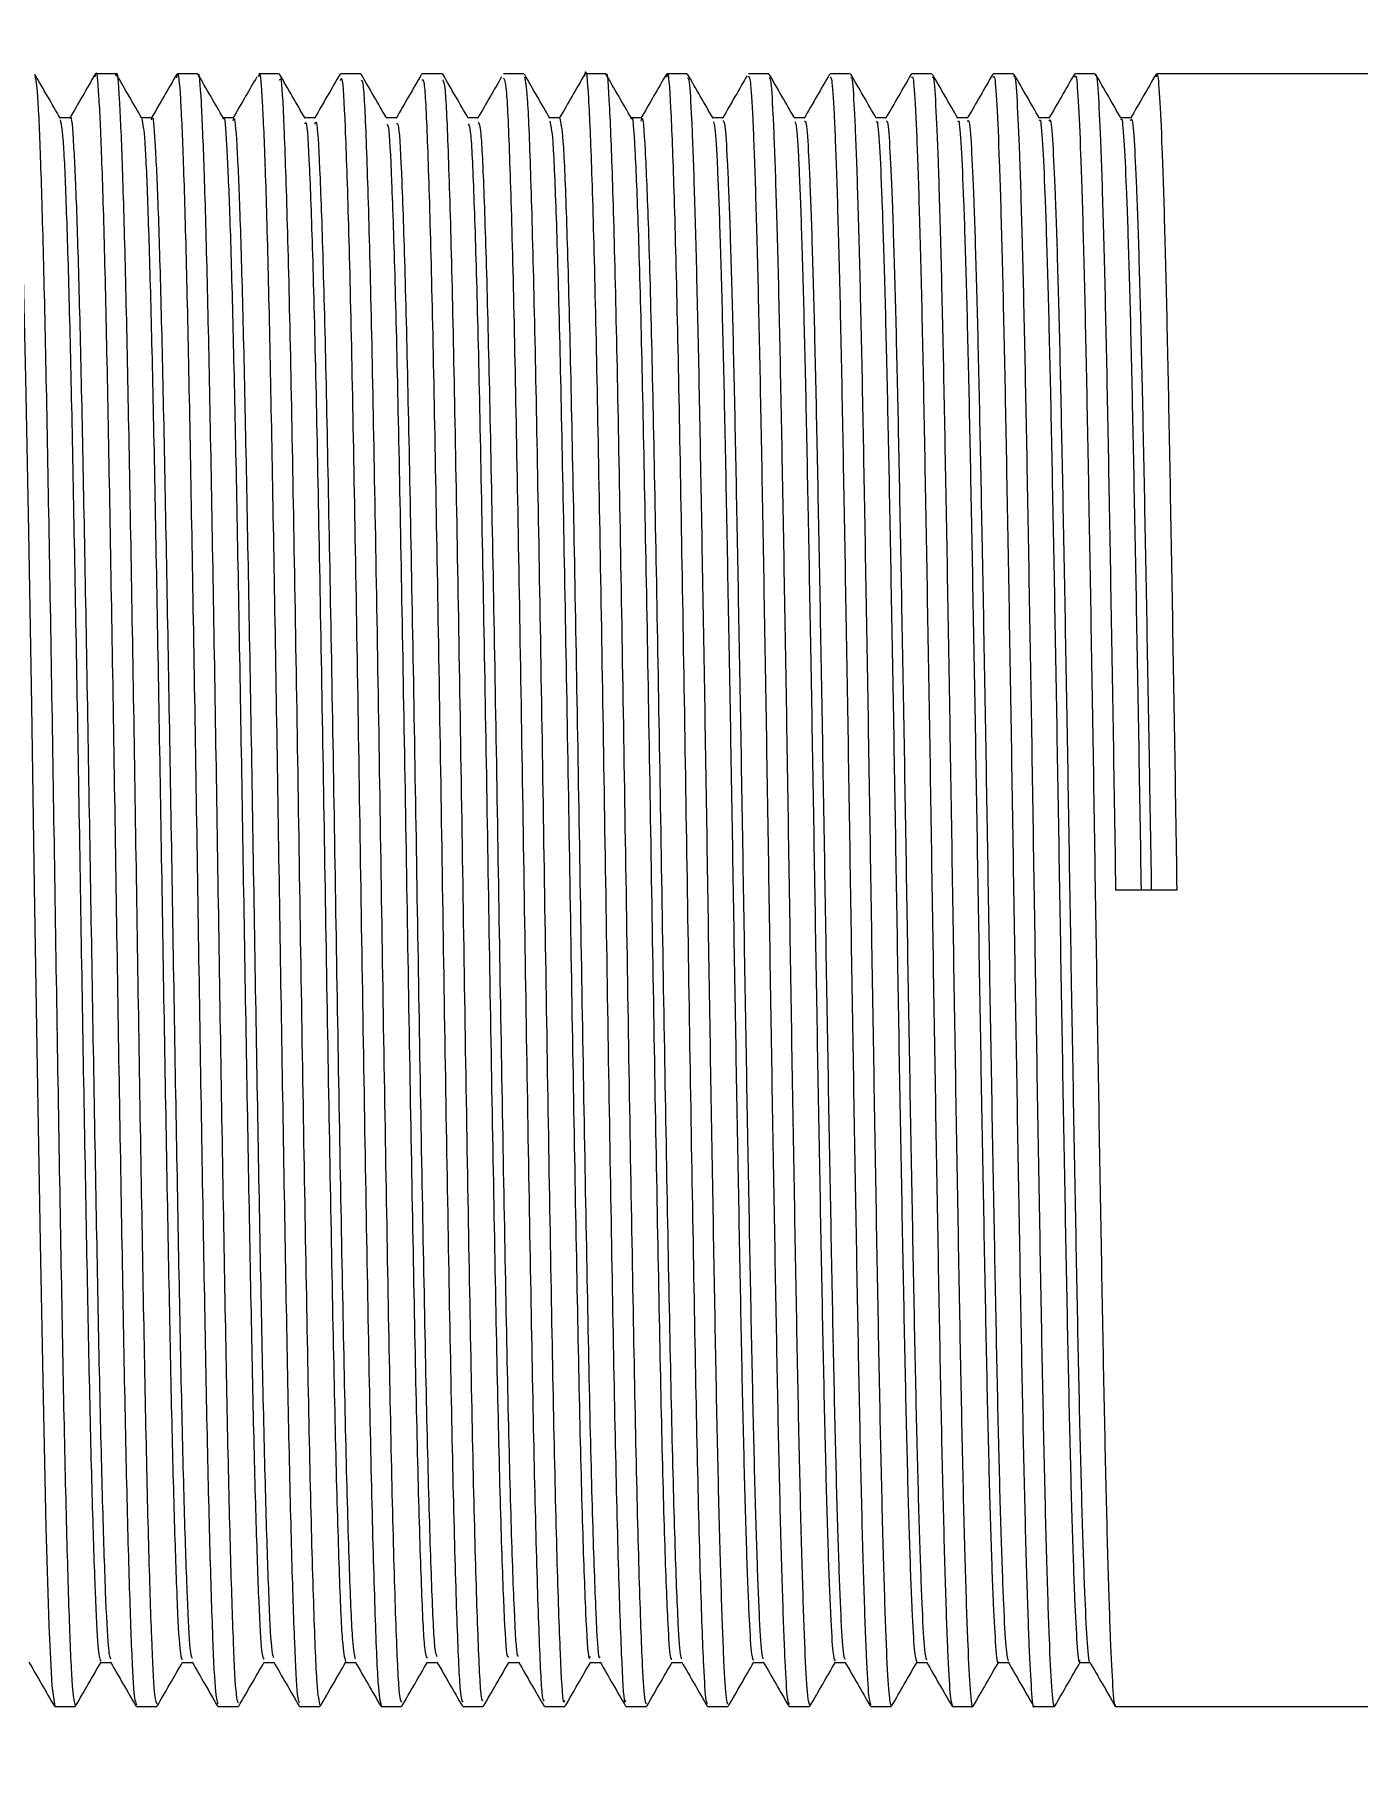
# Model space of a CAD drawing. Header units: millimetres. Extents: x 863 to 4626, y 388 to 3036.
# Drawn here: x 1108.53 to 1140.33, y 2238.78 to 2280.29 of the extents above; entities that cross this region are included whole.
import ezdxf

# ---------------------------------------------------------------- set-up
doc = ezdxf.new("R2010")
doc.units = ezdxf.units.MM
doc.linetypes.add('SLD-Solid', pattern=[0])
doc.styles.add('GENISO', font='geniso.shx', dxfattribs={"oblique": 15})
doc.dimstyles.new('Scale', dxfattribs={"dimscale": 20, "dimtxt": 2.5, "dimasz": 2.5, "dimexe": 1, "dimexo": 1, "dimgap": 0.8, "dimtad": 1, "dimdec": 0, "dimzin": 0, "dimtxsty": 'GENISO', "dimcen": 2.5, "dimclrd": 1, "dimclre": 1, "dimclrt": 7, "dimadec": 0, "dimazin": 0, "dimtfac": 1, "dimtdec": 0, "dimtmove": 0, "dimatfit": 3, "dimfxl": 1, "dimtzin": 0, "dimlwd": -1, "dimlwe": -1, "dimarcsym": 0})

# ---------------------------------------------------------------- blocks, each defined once
blk = doc.blocks.new('*D8')
at = {"color": 1, "transparency": 16777216}
for p, q in [((1080.579, 2299.348), (1080.579, 2488.006)), ((4326.514, 2299.348), (4326.514, 2488.006)), ((4276.514, 2468.006), (1130.579, 2468.006))]:
    blk.add_line(p, q, dxfattribs=at)
for points in [[(1130.579, 2476.339), (1130.579, 2459.673), (1080.579, 2468.006)], [(4276.514, 2476.339), (4276.514, 2459.673), (4326.514, 2468.006)]]:
    blk.add_solid(points, dxfattribs=at)
at = {"layer": 'Defpoints', "color": 0, "transparency": 16777216}
for p in [(1080.579, 2468.006), (1080.579, 2279.348), (4326.514, 2279.348)]:
    blk.add_point(p, dxfattribs=at)
at = {"color": 7, "transparency": 16777216, "insert": (2703.546, 2509.011), "char_height": 50, "attachment_point": 5, "style": 'GENISO'}
blk.add_mtext('3246', dxfattribs=at)
blk = doc.blocks.new('*D10')
at = {"color": 1, "transparency": 16777216}
for p, q in [((1080.579, 2220.122), (1080.579, 2081.738)), ((1156.608, 2209.928), (1156.608, 2081.738)), ((1030.579, 2101.738), (980.579, 2101.738)), ((1156.608, 2101.738), (1080.579, 2101.738)), ((1206.608, 2101.738), (1256.608, 2101.738))]:
    blk.add_line(p, q, dxfattribs=at)
for points in [[(1030.579, 2110.071), (1030.579, 2093.404), (1080.579, 2101.738)], [(1206.608, 2110.071), (1206.608, 2093.404), (1156.608, 2101.738)]]:
    blk.add_solid(points, dxfattribs=at)
at = {"layer": 'Defpoints', "color": 0, "transparency": 16777216}
for p in [(1080.579, 2240.122), (1156.608, 2229.928), (1080.579, 2101.738)]:
    blk.add_point(p, dxfattribs=at)
at = {"color": 7, "transparency": 16777216, "insert": (1118.593, 2142.738), "char_height": 50, "attachment_point": 5, "style": 'GENISO'}
blk.add_mtext('76', dxfattribs=at)

msp = doc.modelspace()

# ---------------------------------------------------------------- linework, layer by layer
at = {"color": 3, "linetype": 'SLD-Solid', "lineweight": 0}
for p, q in [((1110.488, 2279.348), (1109.998, 2279.348)), ((1112.45, 2279.348), (1111.959, 2279.348)), ((1114.411, 2279.348), (1113.921, 2279.348)), ((1116.372, 2279.348), (1115.882, 2279.348)), ((1118.333, 2279.348), (1117.843, 2279.348)), ((1120.295, 2279.348), (1119.804, 2279.348)), ((1122.256, 2279.348), (1121.766, 2279.348)), ((1124.217, 2279.348), (1123.727, 2279.348)), ((1126.179, 2279.348), (1125.688, 2279.348)), ((1128.14, 2279.348), (1127.65, 2279.348)), ((1130.101, 2279.348), (1129.611, 2279.348)), ((1132.063, 2279.348), (1131.572, 2279.348)), ((1134.024, 2279.348), (1133.534, 2279.348)), ((4297.095, 2279.348), (1135.495, 2279.348)), ((1109.385, 2278.286), (1109.145, 2278.286)), ((1111.346, 2278.286), (1111.106, 2278.286)), ((1113.308, 2278.286), (1113.067, 2278.286)), ((1115.269, 2278.286), (1115.029, 2278.286)), ((1117.23, 2278.286), (1116.99, 2278.286)), ((1119.192, 2278.286), (1118.951, 2278.286)), ((1121.153, 2278.286), (1120.912, 2278.286)), ((1123.114, 2278.286), (1122.874, 2278.286)), ((1125.075, 2278.286), (1124.835, 2278.286)), ((1127.037, 2278.286), (1126.796, 2278.286)), ((1128.998, 2278.286), (1128.758, 2278.286)), ((1130.959, 2278.286), (1130.719, 2278.286)), ((1132.921, 2278.286), (1132.68, 2278.286)), ((1134.882, 2278.286), (1134.641, 2278.286)), ((1135.985, 2259.735), (1134.514, 2259.735)), ((1110.121, 2241.184), (1110.361, 2241.184)), ((1112.082, 2241.184), (1112.322, 2241.184)), ((1114.043, 2241.184), (1114.284, 2241.184)), ((1116.004, 2241.184), (1116.245, 2241.184)), ((1117.966, 2241.184), (1118.206, 2241.184)), ((1119.927, 2241.184), (1120.168, 2241.184)), ((1121.888, 2241.184), (1122.129, 2241.184)), ((1123.85, 2241.184), (1124.09, 2241.184)), ((1125.811, 2241.184), (1126.051, 2241.184)), ((1127.772, 2241.184), (1128.013, 2241.184)), ((1129.734, 2241.184), (1129.974, 2241.184)), ((1131.695, 2241.184), (1131.935, 2241.184)), ((1133.656, 2241.184), (1133.897, 2241.184)), ((1109.017, 2240.122), (1109.508, 2240.122)), ((1110.979, 2240.122), (1111.469, 2240.122)), ((1112.94, 2240.122), (1113.43, 2240.122)), ((1114.901, 2240.122), (1115.392, 2240.122)), ((1116.863, 2240.122), (1117.353, 2240.122)), ((1118.824, 2240.122), (1119.314, 2240.122)), ((1120.785, 2240.122), (1121.275, 2240.122)), ((1122.746, 2240.122), (1123.237, 2240.122)), ((1124.708, 2240.122), (1125.198, 2240.122)), ((1126.669, 2240.122), (1127.159, 2240.122)), ((1128.63, 2240.122), (1129.121, 2240.122)), ((1130.592, 2240.122), (1131.082, 2240.122)), ((1132.553, 2240.122), (1133.043, 2240.122)), ((1134.514, 2240.122), (4296.114, 2240.122))]:
    msp.add_line(p, q, dxfattribs=at)
at = {"color": 3, "linetype": 'SLD-Solid', "lineweight": 0, "flags": 128}
msp.add_lwpolyline([(1108.028, 2279.3), (1108.034, 2279.347), (1108.105, 2278.885), (1108.174, 2277.473), (1108.245, 2275.143), (1108.316, 2272.043), (1108.384, 2268.354), (1108.456, 2264.176), (1108.526, 2259.814), (1108.595, 2255.451), (1108.667, 2251.261), (1108.736, 2247.551), (1108.806, 2244.427), (1108.878, 2242.066), (1108.946, 2240.62), (1109.017, 2240.122), (1109.017, 2240.122)], dxfattribs=at)
at = {"color": 3, "linetype": 'SLD-Solid', "lineweight": 0}
for points, knots in [([(1109.989, 2279.272), (1109.993, 2279.3), (1110.021, 2279.504), (1110.072, 2278.921), (1110.14, 2277.489), (1110.212, 2275.072), (1110.282, 2271.904), (1110.351, 2268.116), (1110.423, 2263.912), (1110.492, 2259.492), (1110.562, 2255.085), (1110.634, 2250.916), (1110.702, 2247.189), (1110.773, 2244.088), (1110.845, 2241.801), (1110.911, 2240.368), (1110.957, 2240.225), (1110.979, 2240.156)], [0, 0, 0, 0, 0.011571, 0.082792, 0.153179, 0.224601, 0.295583, 0.366133, 0.437613, 0.508287, 0.579129, 0.650589, 0.721036, 0.792153, 0.863513, 0.933871, 1, 1, 1, 1]), ([(1110.488, 2279.299), (1110.491, 2279.315), (1110.517, 2279.475), (1110.567, 2278.838), (1110.635, 2277.345), (1110.707, 2274.866), (1110.777, 2271.647), (1110.846, 2267.822), (1110.919, 2263.596), (1110.987, 2259.169), (1111.057, 2254.772), (1111.129, 2250.627), (1111.197, 2246.94), (1111.268, 2243.891), (1111.34, 2241.67), (1111.404, 2240.328), (1111.449, 2240.23), (1111.469, 2240.184)], [0, 0, 0, 0, 0.007853, 0.079644, 0.150711, 0.22281, 0.294332, 0.365612, 0.437741, 0.50896, 0.58055, 0.652631, 0.723669, 0.79551, 0.867464, 0.93846, 1, 1, 1, 1]), ([(1111.95, 2279.25), (1111.956, 2279.287), (1111.985, 2279.482), (1112.038, 2278.85), (1112.106, 2277.341), (1112.178, 2274.867), (1112.248, 2271.647), (1112.317, 2267.822), (1112.39, 2263.596), (1112.458, 2259.169), (1112.528, 2254.772), (1112.6, 2250.627), (1112.668, 2246.94), (1112.739, 2243.891), (1112.811, 2241.67), (1112.875, 2240.328), (1112.92, 2240.23), (1112.94, 2240.184)], [0, 0, 0, 0, 0.016786, 0.08793, 0.158357, 0.229807, 0.300685, 0.371323, 0.442803, 0.513381, 0.584327, 0.655759, 0.726157, 0.797351, 0.868657, 0.939014, 1, 1, 1, 1]), ([(1112.459, 2279.313), (1112.46, 2279.319), (1112.485, 2279.44), (1112.533, 2278.749), (1112.602, 2277.196), (1112.674, 2274.655), (1112.743, 2271.388), (1112.813, 2267.526), (1112.885, 2263.278), (1112.953, 2258.846), (1113.024, 2254.459), (1113.096, 2250.341), (1113.164, 2246.695), (1113.235, 2243.698), (1113.306, 2241.544), (1113.369, 2240.288), (1113.412, 2240.232), (1113.43, 2240.208)], [0, 0, 0, 0, 0.004187, 0.07654, 0.148308, 0.221078, 0.293133, 0.365165, 0.437938, 0.50972, 0.582054, 0.65475, 0.726399, 0.798959, 0.871499, 0.943156, 1, 1, 1, 1]), ([(1113.921, 2279.273), (1113.925, 2279.297), (1113.953, 2279.449), (1114.004, 2278.762), (1114.073, 2277.193), (1114.145, 2274.656), (1114.214, 2271.387), (1114.284, 2267.526), (1114.356, 2263.278), (1114.424, 2258.846), (1114.495, 2254.459), (1114.567, 2250.341), (1114.634, 2246.695), (1114.706, 2243.698), (1114.777, 2241.544), (1114.84, 2240.288), (1114.883, 2240.232), (1114.901, 2240.208)], [0, 0, 0, 0, 0.013098, 0.084803, 0.155929, 0.228048, 0.299458, 0.370846, 0.442967, 0.514107, 0.585794, 0.65784, 0.728847, 0.800758, 0.872649, 0.943664, 1, 1, 1, 1]), ([(1121.757, 2279.29), (1121.759, 2279.31), (1121.788, 2279.566), (1121.844, 2278.874), (1121.92, 2277.151), (1122.002, 2274.194), (1122.079, 2270.341), (1122.159, 2265.809), (1122.239, 2260.89), (1122.316, 2255.893), (1122.397, 2251.153), (1122.474, 2246.952), (1122.554, 2243.55), (1122.634, 2241.254), (1122.696, 2240.124), (1122.735, 2240.242), (1122.746, 2240.278)], [0, 0, 0, 0, 0.00701, 0.087115, 0.166439, 0.246836, 0.326172, 0.40626, 0.486321, 0.565679, 0.646075, 0.72538, 0.805511, 0.885524, 0.96492, 1, 1, 1, 1]), ([(1122.265, 2279.315), (1122.266, 2279.321), (1122.294, 2279.481), (1122.348, 2278.631), (1122.425, 2276.714), (1122.507, 2273.575), (1122.583, 2269.585), (1122.664, 2264.965), (1122.742, 2260.008), (1122.82, 2255.032), (1122.902, 2250.366), (1122.978, 2246.288), (1123.059, 2243.063), (1123.131, 2241.115), (1123.189, 2240.204), (1123.223, 2240.201), (1123.237, 2240.2)], [0, 0, 0, 0, 0.0033613, 0.0846525, 0.1656249, 0.2474339, 0.3280915, 0.409809, 0.4910392, 0.5720694, 0.6538611, 0.7345114, 0.8162562, 0.8974222, 0.9581468, 1, 1, 1, 1]), ([(1123.727, 2279.266), (1123.731, 2279.292), (1123.762, 2279.489), (1123.819, 2278.647), (1123.896, 2276.709), (1123.978, 2273.576), (1124.054, 2269.584), (1124.135, 2264.965), (1124.213, 2260.008), (1124.291, 2255.032), (1124.373, 2250.366), (1124.449, 2246.288), (1124.53, 2243.063), (1124.602, 2241.115), (1124.66, 2240.204), (1124.694, 2240.201), (1124.708, 2240.2)], [0, 0, 0, 0, 0.012266, 0.092831, 0.17308, 0.254158, 0.334095, 0.415082, 0.495587, 0.575893, 0.656954, 0.736884, 0.817898, 0.898339, 0.958521, 1, 1, 1, 1]), ([(1109.149, 2278.278), (1109.047, 2278.455), (1108.843, 2278.809), (1108.638, 2279.163), (1108.536, 2279.34)], [0, 0, 0, 0, 0.499996, 1, 1, 1, 1]), ([(1108.536, 2279.3), (1108.558, 2279.198), (1108.603, 2278.986), (1108.669, 2277.458), (1108.741, 2275.081), (1108.811, 2271.902), (1108.88, 2268.117), (1108.952, 2263.912), (1109.021, 2259.492), (1109.091, 2255.085), (1109.163, 2250.916), (1109.231, 2247.189), (1109.302, 2244.088), (1109.374, 2241.801), (1109.44, 2240.368), (1109.486, 2240.225), (1109.508, 2240.156)], [0, 0, 0, 0, 0.0660602, 0.1377315, 0.2104566, 0.2827331, 0.3545698, 0.4273536, 0.4993175, 0.5714518, 0.6442146, 0.7159468, 0.7883611, 0.8610235, 0.9326642, 1, 1, 1, 1]), ([(1109.989, 2279.34), (1109.887, 2279.163), (1109.682, 2278.809), (1109.478, 2278.455), (1109.376, 2278.278)], [0, 0, 0, 0, 0.500004, 1, 1, 1, 1]), ([(1111.111, 2278.278), (1111.009, 2278.455), (1110.804, 2278.809), (1110.6, 2279.163), (1110.497, 2279.34)], [0, 0, 0, 0, 0.499996, 1, 1, 1, 1]), ([(1111.95, 2279.34), (1111.848, 2279.163), (1111.644, 2278.809), (1111.439, 2278.455), (1111.337, 2278.278)], [0, 0, 0, 0, 0.500004, 1, 1, 1, 1]), ([(1113.072, 2278.278), (1112.97, 2278.455), (1112.765, 2278.809), (1112.561, 2279.163), (1112.459, 2279.34)], [0, 0, 0, 0, 0.499995, 1, 1, 1, 1]), ([(1113.872, 2279.271), (1113.783, 2279.117), (1113.592, 2278.786), (1113.4, 2278.455), (1113.298, 2278.278)], [0, 0, 0, 0, 0.465048, 1, 1, 1, 1]), ([(1115.033, 2278.278), (1114.931, 2278.455), (1114.727, 2278.809), (1114.522, 2279.163), (1114.42, 2279.34)], [0, 0, 0, 0, 0.499996, 1, 1, 1, 1]), ([(1114.42, 2279.198), (1114.429, 2279.221), (1114.465, 2279.312), (1114.524, 2278.186), (1114.604, 2275.887), (1114.685, 2272.471), (1114.761, 2268.262), (1114.843, 2263.517), (1114.919, 2258.519), (1114.999, 2253.603), (1115.079, 2249.08), (1115.156, 2245.224), (1115.238, 2242.329), (1115.313, 2240.46), (1115.366, 2240.248), (1115.392, 2240.144)], [0, 0, 0, 0, 0.027631, 0.108457, 0.189942, 0.271516, 0.352274, 0.434133, 0.514921, 0.596454, 0.677984, 0.758775, 0.840634, 0.921389, 1, 1, 1, 1]), ([(1115.873, 2279.34), (1115.771, 2279.163), (1115.566, 2278.809), (1115.362, 2278.455), (1115.26, 2278.278)], [0, 0, 0, 0, 0.500004, 1, 1, 1, 1]), ([(1115.882, 2279.19), (1115.894, 2279.226), (1115.933, 2279.339), (1115.995, 2278.195), (1116.075, 2275.885), (1116.156, 2272.471), (1116.232, 2268.262), (1116.314, 2263.517), (1116.39, 2258.519), (1116.47, 2253.603), (1116.55, 2249.08), (1116.627, 2245.224), (1116.709, 2242.329), (1116.784, 2240.46), (1116.837, 2240.248), (1116.863, 2240.144)], [0, 0, 0, 0, 0.036381, 0.116479, 0.197231, 0.278071, 0.358103, 0.439225, 0.519286, 0.600086, 0.680882, 0.760945, 0.842068, 0.922097, 1, 1, 1, 1]), ([(1116.995, 2278.278), (1116.892, 2278.455), (1116.688, 2278.809), (1116.483, 2279.163), (1116.381, 2279.34)], [0, 0, 0, 0, 0.499996, 1, 1, 1, 1]), ([(1116.381, 2279.181), (1116.395, 2279.186), (1116.436, 2279.2), (1116.499, 2277.865), (1116.58, 2275.357), (1116.659, 2271.783), (1116.737, 2267.458), (1116.818, 2262.647), (1116.894, 2257.639), (1116.975, 2252.772), (1117.054, 2248.347), (1117.132, 2244.636), (1117.213, 2241.933), (1117.284, 2240.337), (1117.332, 2240.261), (1117.353, 2240.228)], [0, 0, 0, 0, 0.041919, 0.122608, 0.204301, 0.285623, 0.366594, 0.448422, 0.529097, 0.610821, 0.692083, 0.773111, 0.854923, 0.935589, 1, 1, 1, 1]), ([(1117.834, 2279.34), (1117.732, 2279.163), (1117.528, 2278.809), (1117.323, 2278.455), (1117.221, 2278.278)], [0, 0, 0, 0, 0.500004, 1, 1, 1, 1]), ([(1117.843, 2279.199), (1117.86, 2279.21), (1117.904, 2279.238), (1117.97, 2277.872), (1118.051, 2275.355), (1118.13, 2271.784), (1118.207, 2267.458), (1118.289, 2262.647), (1118.365, 2257.639), (1118.446, 2252.772), (1118.525, 2248.347), (1118.603, 2244.636), (1118.684, 2241.933), (1118.755, 2240.337), (1118.803, 2240.261), (1118.824, 2240.228)], [0, 0, 0, 0, 0.050624, 0.13058, 0.21153, 0.292113, 0.372349, 0.453434, 0.533376, 0.614357, 0.694881, 0.775173, 0.856241, 0.936174, 1, 1, 1, 1]), ([(1118.956, 2278.278), (1118.854, 2278.455), (1118.649, 2278.809), (1118.445, 2279.163), (1118.342, 2279.34)], [0, 0, 0, 0, 0.499996, 1, 1, 1, 1]), ([(1118.342, 2279.204), (1118.361, 2279.167), (1118.406, 2279.078), (1118.474, 2277.505), (1118.556, 2274.796), (1118.633, 2271.072), (1118.712, 2266.641), (1118.793, 2261.77), (1118.869, 2256.763), (1118.951, 2251.956), (1119.028, 2247.638), (1119.107, 2244.078), (1119.188, 2241.574), (1119.254, 2240.225), (1119.298, 2240.26), (1119.314, 2240.273)], [0, 0, 0, 0, 0.056181, 0.136854, 0.218675, 0.299687, 0.380974, 0.462692, 0.543375, 0.625212, 0.706169, 0.787515, 0.8692, 0.949899, 1, 1, 1, 1]), ([(1119.757, 2279.274), (1119.668, 2279.119), (1119.476, 2278.787), (1119.284, 2278.455), (1119.182, 2278.278)], [0, 0, 0, 0, 0.466929, 1, 1, 1, 1]), ([(1119.804, 2279.246), (1119.826, 2279.209), (1119.874, 2279.125), (1119.945, 2277.511), (1120.027, 2274.794), (1120.104, 2271.073), (1120.183, 2266.641), (1120.264, 2261.77), (1120.34, 2256.763), (1120.422, 2251.956), (1120.499, 2247.638), (1120.578, 2244.078), (1120.659, 2241.574), (1120.725, 2240.225), (1120.769, 2240.26), (1120.785, 2240.273)], [0, 0, 0, 0, 0.0648, 0.144736, 0.225811, 0.306083, 0.386628, 0.467599, 0.547545, 0.628635, 0.708853, 0.789456, 0.870395, 0.950356, 1, 1, 1, 1]), ([(1120.917, 2278.278), (1120.815, 2278.455), (1120.61, 2278.809), (1120.406, 2279.163), (1120.304, 2279.34)], [0, 0, 0, 0, 0.499996, 1, 1, 1, 1]), ([(1120.304, 2279.266), (1120.327, 2279.164), (1120.377, 2278.945), (1120.45, 2277.108), (1120.531, 2274.205), (1120.608, 2270.338), (1120.688, 2265.809), (1120.768, 2260.89), (1120.845, 2255.893), (1120.926, 2251.153), (1121.003, 2246.952), (1121.083, 2243.55), (1121.163, 2241.254), (1121.225, 2240.124), (1121.264, 2240.242), (1121.275, 2240.278)], [0, 0, 0, 0, 0.070434, 0.151208, 0.233074, 0.313859, 0.395411, 0.476935, 0.557742, 0.639608, 0.720362, 0.801957, 0.883433, 0.964279, 1, 1, 1, 1]), ([(1121.757, 2279.34), (1121.655, 2279.163), (1121.45, 2278.809), (1121.246, 2278.455), (1121.143, 2278.278)], [0, 0, 0, 0, 0.500004, 1, 1, 1, 1]), ([(1122.878, 2278.278), (1122.776, 2278.455), (1122.572, 2278.809), (1122.367, 2279.163), (1122.265, 2279.34)], [0, 0, 0, 0, 0.499996, 1, 1, 1, 1]), ([(1123.718, 2279.34), (1123.616, 2279.163), (1123.411, 2278.809), (1123.207, 2278.455), (1123.105, 2278.278)], [0, 0, 0, 0, 0.500004, 1, 1, 1, 1]), ([(1124.84, 2278.278), (1124.738, 2278.455), (1124.533, 2278.809), (1124.329, 2279.163), (1124.226, 2279.34)], [0, 0, 0, 0, 0.499996, 1, 1, 1, 1]), ([(1124.226, 2279.256), (1124.239, 2279.24), (1124.272, 2279.2), (1124.322, 2278.344), (1124.381, 2276.808), (1124.441, 2274.623), (1124.501, 2271.914), (1124.558, 2268.769), (1124.619, 2265.295), (1124.679, 2261.622), (1124.736, 2257.886), (1124.796, 2254.211), (1124.857, 2250.734), (1124.914, 2247.585), (1124.973, 2244.871), (1125.034, 2242.682), (1125.093, 2241.134), (1125.146, 2240.24), (1125.182, 2240.201), (1125.198, 2240.183)], [0, 0, 0, 0, 0.038118, 0.098686, 0.15952, 0.220952, 0.281875, 0.342372, 0.403737, 0.464935, 0.525315, 0.586506, 0.647875, 0.70838, 0.769292, 0.830725, 0.89157, 0.952129, 1, 1, 1, 1]), ([(1125.657, 2279.301), (1125.562, 2279.137), (1125.365, 2278.796), (1125.168, 2278.455), (1125.066, 2278.278)], [0, 0, 0, 0, 0.48121, 1, 1, 1, 1]), ([(1125.688, 2279.284), (1125.704, 2279.269), (1125.74, 2279.234), (1125.793, 2278.348), (1125.852, 2276.807), (1125.912, 2274.624), (1125.972, 2271.914), (1126.029, 2268.769), (1126.09, 2265.295), (1126.15, 2261.622), (1126.207, 2257.886), (1126.267, 2254.211), (1126.328, 2250.734), (1126.385, 2247.585), (1126.444, 2244.871), (1126.505, 2242.682), (1126.564, 2241.134), (1126.617, 2240.24), (1126.653, 2240.201), (1126.669, 2240.183)], [0, 0, 0, 0, 0.046826, 0.106846, 0.167129, 0.228005, 0.288376, 0.348326, 0.409135, 0.469779, 0.529613, 0.590249, 0.651062, 0.711021, 0.771381, 0.832257, 0.892552, 0.952562, 1, 1, 1, 1]), ([(1126.801, 2278.278), (1126.699, 2278.455), (1126.494, 2278.809), (1126.29, 2279.163), (1126.188, 2279.34)], [0, 0, 0, 0, 0.499996, 1, 1, 1, 1]), ([(1126.188, 2279.251), (1126.198, 2279.248), (1126.229, 2279.24), (1126.278, 2278.459), (1126.336, 2276.992), (1126.397, 2274.864), (1126.456, 2272.204), (1126.514, 2269.097), (1126.574, 2265.65), (1126.634, 2261.991), (1126.691, 2258.255), (1126.751, 2254.569), (1126.812, 2251.065), (1126.87, 2247.879), (1126.929, 2245.117), (1126.989, 2242.872), (1127.049, 2241.257), (1127.104, 2240.278), (1127.142, 2240.198), (1127.159, 2240.16)], [0, 0, 0, 0, 0.0320688, 0.0927451, 0.1534608, 0.2148828, 0.2759041, 0.3363378, 0.397658, 0.4589216, 0.5193154, 0.5804278, 0.6418281, 0.7024248, 0.7632254, 0.8246556, 0.8856074, 0.946084, 1, 1, 1, 1]), ([(1127.641, 2279.34), (1127.538, 2279.163), (1127.334, 2278.809), (1127.13, 2278.455), (1127.027, 2278.278)], [0, 0, 0, 0, 0.500004, 1, 1, 1, 1]), ([(1127.65, 2279.269), (1127.663, 2279.269), (1127.697, 2279.27), (1127.749, 2278.464), (1127.807, 2276.99), (1127.868, 2274.864), (1127.927, 2272.204), (1127.984, 2269.097), (1128.045, 2265.65), (1128.105, 2261.991), (1128.162, 2258.255), (1128.222, 2254.569), (1128.283, 2251.065), (1128.341, 2247.879), (1128.4, 2245.117), (1128.46, 2242.872), (1128.52, 2241.257), (1128.575, 2240.278), (1128.613, 2240.198), (1128.63, 2240.16)], [0, 0, 0, 0, 0.04082, 0.100948, 0.161115, 0.221981, 0.282451, 0.342338, 0.403104, 0.463814, 0.523661, 0.584221, 0.645066, 0.705115, 0.765366, 0.826241, 0.886642, 0.946571, 1, 1, 1, 1]), ([(1128.762, 2278.278), (1128.66, 2278.455), (1128.456, 2278.809), (1128.251, 2279.163), (1128.149, 2279.34)], [0, 0, 0, 0, 0.499996, 1, 1, 1, 1]), ([(1128.149, 2279.252), (1128.158, 2279.258), (1128.186, 2279.278), (1128.233, 2278.567), (1128.291, 2277.169), (1128.352, 2275.099), (1128.412, 2272.489), (1128.469, 2269.422), (1128.529, 2266.004), (1128.59, 2262.359), (1128.647, 2258.625), (1128.707, 2254.928), (1128.767, 2251.399), (1128.826, 2248.177), (1128.884, 2245.369), (1128.945, 2243.069), (1129.004, 2241.387), (1129.061, 2240.318), (1129.101, 2240.192), (1129.121, 2240.13)], [0, 0, 0, 0, 0.0260166, 0.0868137, 0.1474133, 0.2088144, 0.2699244, 0.3303188, 0.391584, 0.4529028, 0.513335, 0.5743589, 0.6357804, 0.6964924, 0.7571722, 0.8185892, 0.8796372, 0.9400569, 1, 1, 1, 1]), ([(1129.602, 2279.34), (1129.5, 2279.163), (1129.295, 2278.809), (1129.091, 2278.455), (1128.989, 2278.278)], [0, 0, 0, 0, 0.500004, 1, 1, 1, 1]), ([(1129.611, 2279.26), (1129.623, 2279.272), (1129.654, 2279.304), (1129.704, 2278.573), (1129.762, 2277.168), (1129.823, 2275.1), (1129.883, 2272.489), (1129.94, 2269.422), (1130, 2266.004), (1130.061, 2262.359), (1130.118, 2258.625), (1130.178, 2254.928), (1130.238, 2251.399), (1130.297, 2248.177), (1130.355, 2245.369), (1130.416, 2243.069), (1130.475, 2241.387), (1130.532, 2240.318), (1130.572, 2240.192), (1130.592, 2240.13)], [0, 0, 0, 0, 0.034804, 0.095052, 0.155105, 0.215952, 0.276511, 0.336361, 0.397073, 0.457839, 0.517726, 0.578199, 0.639066, 0.699231, 0.759363, 0.820226, 0.880723, 0.940598, 1, 1, 1, 1]), ([(1130.724, 2278.278), (1130.621, 2278.455), (1130.417, 2278.809), (1130.212, 2279.163), (1130.11, 2279.34)], [0, 0, 0, 0, 0.499996, 1, 1, 1, 1]), ([(1130.11, 2279.261), (1130.117, 2279.272), (1130.143, 2279.314), (1130.189, 2278.668), (1130.247, 2277.341), (1130.307, 2275.329), (1130.367, 2272.77), (1130.424, 2269.743), (1130.485, 2266.355), (1130.545, 2262.725), (1130.603, 2258.995), (1130.662, 2255.289), (1130.723, 2251.736), (1130.781, 2248.479), (1130.839, 2245.624), (1130.9, 2243.276), (1130.96, 2241.505), (1131.017, 2240.463), (1131.059, 2240.023), (1131.08, 2240.139), (1131.082, 2240.147)], [0, 0, 0, 0, 0.019959, 0.080868, 0.141376, 0.202745, 0.263933, 0.324313, 0.385513, 0.446876, 0.507372, 0.568297, 0.629728, 0.690559, 0.75113, 0.812523, 0.873656, 0.934044, 0.995292, 1, 1, 1, 1]), ([(1131.563, 2279.34), (1131.461, 2279.163), (1131.257, 2278.809), (1131.052, 2278.455), (1130.95, 2278.278)], [0, 0, 0, 0, 0.500005, 1, 1, 1, 1]), ([(1131.572, 2279.258), (1131.582, 2279.277), (1131.611, 2279.336), (1131.66, 2278.674), (1131.718, 2277.339), (1131.778, 2275.33), (1131.838, 2272.77), (1131.895, 2269.743), (1131.956, 2266.355), (1132.016, 2262.725), (1132.074, 2258.995), (1132.133, 2255.289), (1132.194, 2251.736), (1132.252, 2248.479), (1132.31, 2245.624), (1132.371, 2243.276), (1132.431, 2241.505), (1132.488, 2240.463), (1132.53, 2240.023), (1132.551, 2240.139), (1132.553, 2240.147)], [0, 0, 0, 0, 0.028779, 0.08914, 0.149103, 0.20992, 0.270557, 0.330394, 0.391043, 0.451854, 0.511805, 0.572182, 0.633061, 0.693344, 0.753369, 0.81421, 0.874793, 0.934638, 0.995334, 1, 1, 1, 1]), ([(1132.685, 2278.278), (1132.583, 2278.455), (1132.378, 2278.809), (1132.174, 2279.163), (1132.072, 2279.34)], [0, 0, 0, 0, 0.499996, 1, 1, 1, 1]), ([(1132.072, 2279.277), (1132.076, 2279.288), (1132.101, 2279.349), (1132.145, 2278.761), (1132.202, 2277.507), (1132.263, 2275.554), (1132.323, 2273.046), (1132.38, 2270.061), (1132.44, 2266.704), (1132.501, 2263.091), (1132.558, 2259.365), (1132.617, 2255.651), (1132.678, 2252.076), (1132.737, 2248.785), (1132.795, 2245.886), (1132.855, 2243.483), (1132.915, 2241.652), (1132.972, 2240.534), (1133.016, 2240.048), (1133.04, 2240.157), (1133.043, 2240.174)], [0, 0, 0, 0, 0.013895, 0.074904, 0.135344, 0.196671, 0.257926, 0.318316, 0.379439, 0.440836, 0.501419, 0.562234, 0.623665, 0.684603, 0.745088, 0.806446, 0.867655, 0.928035, 0.989213, 1, 1, 1, 1]), ([(1133.525, 2279.34), (1133.422, 2279.163), (1133.218, 2278.809), (1133.013, 2278.455), (1132.911, 2278.278)], [0, 0, 0, 0, 0.500004, 1, 1, 1, 1]), ([(1133.534, 2279.264), (1133.541, 2279.286), (1133.569, 2279.366), (1133.616, 2278.769), (1133.673, 2277.505), (1133.734, 2275.555), (1133.794, 2273.046), (1133.851, 2270.061), (1133.911, 2266.704), (1133.972, 2263.091), (1134.029, 2259.365), (1134.088, 2255.651), (1134.149, 2252.076), (1134.208, 2248.785), (1134.266, 2245.886), (1134.326, 2243.483), (1134.386, 2241.652), (1134.443, 2240.534), (1134.487, 2240.048), (1134.511, 2240.157), (1134.514, 2240.174)], [0, 0, 0, 0, 0.02275, 0.083211, 0.143109, 0.203884, 0.264589, 0.324437, 0.385011, 0.445857, 0.505896, 0.566165, 0.627044, 0.687435, 0.747377, 0.808184, 0.868843, 0.928681, 0.98931, 1, 1, 1, 1]), ([(1134.033, 2279.3), (1134.035, 2279.309), (1134.058, 2279.382), (1134.1, 2278.846), (1134.157, 2277.667), (1134.218, 2275.773), (1134.278, 2273.318), (1134.336, 2270.375), (1134.395, 2267.05), (1134.456, 2263.456), (1134.495, 2260.97), (1134.514, 2259.735)], [0, 0, 0, 0, 0.0157892, 0.1391012, 0.2609988, 0.3846622, 0.5084046, 0.6303578, 0.7535429, 0.8775015, 1, 1, 1, 1]), ([(1134.646, 2278.278), (1134.544, 2278.455), (1134.34, 2278.809), (1134.135, 2279.163), (1134.033, 2279.34)], [0, 0, 0, 0, 0.499996, 1, 1, 1, 1]), ([(1135.486, 2279.34), (1135.384, 2279.163), (1135.179, 2278.809), (1134.975, 2278.455), (1134.872, 2278.278)], [0, 0, 0, 0, 0.500004, 1, 1, 1, 1]), ([(1135.495, 2279.276), (1135.5, 2279.297), (1135.526, 2279.394), (1135.571, 2278.856), (1135.628, 2277.664), (1135.689, 2275.773), (1135.749, 2273.317), (1135.807, 2270.375), (1135.866, 2267.05), (1135.927, 2263.456), (1135.966, 2260.97), (1135.985, 2259.735)], [0, 0, 0, 0, 0.033438, 0.154539, 0.274251, 0.395697, 0.51722, 0.636986, 0.757962, 0.879698, 1, 1, 1, 1]), ([(1109.149, 2278.238), (1109.171, 2278.142), (1109.216, 2277.942), (1109.282, 2276.499), (1109.354, 2274.25), (1109.424, 2271.243), (1109.492, 2267.663), (1109.565, 2263.686), (1109.634, 2259.506), (1109.704, 2255.337), (1109.776, 2251.393), (1109.844, 2247.868), (1109.915, 2244.934), (1109.987, 2242.772), (1110.053, 2241.417), (1110.098, 2241.281), (1110.121, 2241.215)], [0, 0, 0, 0, 0.065763, 0.137457, 0.210205, 0.282505, 0.354364, 0.427171, 0.499158, 0.571315, 0.644101, 0.715856, 0.788294, 0.860979, 0.932643, 1, 1, 1, 1]), ([(1109.385, 2278.27), (1109.386, 2278.275), (1109.411, 2278.431), (1109.459, 2277.869), (1109.527, 2276.531), (1109.599, 2274.241), (1109.669, 2271.245), (1109.738, 2267.662), (1109.81, 2263.686), (1109.879, 2259.506), (1109.949, 2255.337), (1110.021, 2251.393), (1110.089, 2247.868), (1110.16, 2244.933), (1110.232, 2242.776), (1110.295, 2241.463), (1110.337, 2241.328), (1110.357, 2241.268)], [0, 0, 0, 0, 0.002659, 0.075206, 0.146904, 0.219656, 0.291959, 0.363823, 0.436634, 0.508624, 0.580786, 0.653576, 0.725335, 0.797776, 0.870465, 0.942133, 1, 1, 1, 1]), ([(1111.111, 2278.269), (1111.134, 2278.145), (1111.181, 2277.897), (1111.248, 2276.363), (1111.32, 2274.054), (1111.39, 2271), (1111.459, 2267.385), (1111.531, 2263.387), (1111.6, 2259.2), (1111.67, 2255.04), (1111.742, 2251.12), (1111.81, 2247.633), (1111.881, 2244.748), (1111.953, 2242.648), (1112.017, 2241.378), (1112.061, 2241.285), (1112.082, 2241.242)], [0, 0, 0, 0, 0.071016, 0.142749, 0.215524, 0.287717, 0.359665, 0.43247, 0.504357, 0.576618, 0.649375, 0.721079, 0.793593, 0.866222, 0.937883, 1, 1, 1, 1]), ([(1111.346, 2278.24), (1111.349, 2278.255), (1111.375, 2278.407), (1111.425, 2277.804), (1111.493, 2276.391), (1111.566, 2274.047), (1111.635, 2271.002), (1111.704, 2267.384), (1111.777, 2263.387), (1111.845, 2259.2), (1111.915, 2255.04), (1111.987, 2251.12), (1112.055, 2247.633), (1112.126, 2244.747), (1112.198, 2242.653), (1112.259, 2241.421), (1112.3, 2241.326), (1112.318, 2241.286)], [0, 0, 0, 0, 0.007946, 0.08042, 0.152163, 0.224947, 0.29715, 0.369108, 0.441923, 0.513819, 0.58609, 0.658857, 0.730571, 0.803095, 0.875733, 0.947405, 1, 1, 1, 1]), ([(1113.072, 2278.256), (1113.073, 2278.261), (1113.098, 2278.373), (1113.146, 2277.719), (1113.215, 2276.251), (1113.287, 2273.847), (1113.356, 2270.757), (1113.426, 2267.105), (1113.498, 2263.086), (1113.566, 2258.894), (1113.637, 2254.745), (1113.709, 2250.849), (1113.776, 2247.401), (1113.848, 2244.566), (1113.919, 2242.529), (1113.982, 2241.341), (1114.024, 2241.288), (1114.043, 2241.264)], [0, 0, 0, 0, 0.003581, 0.075978, 0.14779, 0.220604, 0.292703, 0.364779, 0.437596, 0.509422, 0.5818, 0.65454, 0.726233, 0.798837, 0.871421, 0.943121, 1, 1, 1, 1]), ([(1113.308, 2278.216), (1113.312, 2278.238), (1113.34, 2278.382), (1113.392, 2277.733), (1113.46, 2276.248), (1113.532, 2273.848), (1113.601, 2270.757), (1113.671, 2267.105), (1113.743, 2263.086), (1113.811, 2258.894), (1113.882, 2254.745), (1113.954, 2250.849), (1114.022, 2247.401), (1114.093, 2244.565), (1114.164, 2242.534), (1114.224, 2241.381), (1114.263, 2241.323), (1114.279, 2241.3)], [0, 0, 0, 0, 0.013241, 0.08563, 0.157434, 0.230241, 0.302333, 0.374401, 0.447211, 0.519029, 0.5914, 0.664133, 0.735818, 0.808415, 0.880991, 0.952684, 1, 1, 1, 1]), ([(1115.033, 2278.145), (1115.042, 2278.166), (1115.078, 2278.251), (1115.137, 2277.186), (1115.217, 2275.013), (1115.297, 2271.781), (1115.374, 2267.801), (1115.456, 2263.312), (1115.532, 2258.585), (1115.612, 2253.935), (1115.692, 2249.657), (1115.769, 2246.01), (1115.851, 2243.271), (1115.926, 2241.504), (1115.979, 2241.303), (1116.005, 2241.204)], [0, 0, 0, 0, 0.027121, 0.107989, 0.189517, 0.271134, 0.351934, 0.433836, 0.514667, 0.596242, 0.677815, 0.758648, 0.84055, 0.921348, 1, 1, 1, 1]), ([(1115.269, 2278.137), (1115.281, 2278.171), (1115.32, 2278.278), (1115.383, 2277.196), (1115.462, 2275.011), (1115.543, 2271.782), (1115.619, 2267.801), (1115.701, 2263.312), (1115.777, 2258.585), (1115.857, 2253.934), (1115.938, 2249.657), (1116.014, 2246.008), (1116.096, 2243.275), (1116.168, 2241.557), (1116.218, 2241.36), (1116.24, 2241.268)], [0, 0, 0, 0, 0.0367373, 0.1175927, 0.1991082, 0.2807124, 0.3615, 0.4433891, 0.5242072, 0.6057701, 0.6873298, 0.7681503, 0.8500393, 0.9308248, 1, 1, 1, 1]), ([(1116.995, 2278.128), (1117.008, 2278.132), (1117.049, 2278.145), (1117.112, 2276.883), (1117.193, 2274.511), (1117.272, 2271.131), (1117.349, 2267.04), (1117.431, 2262.489), (1117.507, 2257.752), (1117.588, 2253.149), (1117.667, 2248.964), (1117.745, 2245.453), (1117.826, 2242.896), (1117.897, 2241.387), (1117.945, 2241.315), (1117.966, 2241.284)], [0, 0, 0, 0, 0.0415077, 0.1222309, 0.2039586, 0.2853157, 0.3663222, 0.4481852, 0.5288948, 0.610654, 0.6919508, 0.7730139, 0.8548606, 0.9355614, 1, 1, 1, 1]), ([(1117.23, 2278.145), (1117.247, 2278.155), (1117.291, 2278.182), (1117.357, 2276.891), (1117.438, 2274.509), (1117.517, 2271.131), (1117.595, 2267.04), (1117.676, 2262.489), (1117.752, 2257.752), (1117.833, 2253.149), (1117.912, 2248.964), (1117.99, 2245.451), (1118.071, 2242.902), (1118.139, 2241.432), (1118.184, 2241.355), (1118.202, 2241.324)], [0, 0, 0, 0, 0.051109, 0.131829, 0.213554, 0.294908, 0.375912, 0.457772, 0.538479, 0.620235, 0.701529, 0.78259, 0.864434, 0.945132, 1, 1, 1, 1]), ([(1118.956, 2278.148), (1118.974, 2278.114), (1119.019, 2278.03), (1119.087, 2276.543), (1119.169, 2273.981), (1119.246, 2270.459), (1119.325, 2266.267), (1119.406, 2261.66), (1119.482, 2256.923), (1119.564, 2252.377), (1119.641, 2248.293), (1119.72, 2244.925), (1119.801, 2242.557), (1119.867, 2241.281), (1119.911, 2241.314), (1119.927, 2241.326)], [0, 0, 0, 0, 0.0558566, 0.136557, 0.2184067, 0.2994467, 0.3807617, 0.4625074, 0.5432182, 0.6250831, 0.7060682, 0.7874423, 0.8691554, 0.9498814, 1, 1, 1, 1]), ([(1119.191, 2278.19), (1119.213, 2278.155), (1119.261, 2278.075), (1119.332, 2276.549), (1119.414, 2273.979), (1119.491, 2270.459), (1119.57, 2266.267), (1119.651, 2261.66), (1119.727, 2256.923), (1119.809, 2252.377), (1119.886, 2248.293), (1119.965, 2244.923), (1120.046, 2242.564), (1120.109, 2241.317), (1120.149, 2241.336), (1120.163, 2241.342)], [0, 0, 0, 0, 0.065423, 0.146126, 0.227979, 0.309023, 0.390341, 0.47209, 0.552804, 0.634672, 0.71566, 0.797038, 0.878754, 0.959483, 1, 1, 1, 1]), ([(1120.917, 2278.207), (1120.94, 2278.11), (1120.99, 2277.904), (1121.062, 2276.167), (1121.144, 2273.422), (1121.221, 2269.764), (1121.301, 2265.481), (1121.381, 2260.827), (1121.458, 2256.101), (1121.539, 2251.617), (1121.616, 2247.644), (1121.696, 2244.426), (1121.776, 2242.254), (1121.838, 2241.185), (1121.877, 2241.297), (1121.888, 2241.332)], [0, 0, 0, 0, 0.07016, 0.150956, 0.232845, 0.313653, 0.395228, 0.476775, 0.557605, 0.639493, 0.72027, 0.801889, 0.883387, 0.964256, 1, 1, 1, 1]), ([(1121.153, 2278.272), (1121.179, 2278.168), (1121.232, 2277.958), (1121.308, 2276.172), (1121.389, 2273.421), (1121.466, 2269.764), (1121.546, 2265.481), (1121.626, 2260.827), (1121.703, 2256.101), (1121.784, 2251.617), (1121.861, 2247.644), (1121.941, 2244.423), (1122.021, 2242.264), (1122.08, 2241.212), (1122.115, 2241.301), (1122.124, 2241.323)], [0, 0, 0, 0, 0.0796273, 0.1604367, 0.2423396, 0.3231614, 0.4047502, 0.4863105, 0.5671541, 0.6490559, 0.7298465, 0.8114787, 0.8929904, 0.973873, 1, 1, 1, 1]), ([(1122.879, 2278.258), (1122.879, 2278.263), (1122.907, 2278.412), (1122.96, 2277.607), (1123.038, 2275.795), (1123.12, 2272.826), (1123.196, 2269.051), (1123.277, 2264.682), (1123.355, 2259.994), (1123.433, 2255.287), (1123.515, 2250.873), (1123.591, 2247.016), (1123.672, 2243.965), (1123.744, 2242.123), (1123.802, 2241.261), (1123.836, 2241.258), (1123.85, 2241.257)], [0, 0, 0, 0, 0.002732, 0.084075, 0.165098, 0.246959, 0.327667, 0.409436, 0.490718, 0.571799, 0.653643, 0.734344, 0.81614, 0.897357, 0.95812, 1, 1, 1, 1]), ([(1123.114, 2278.209), (1123.118, 2278.234), (1123.149, 2278.42), (1123.206, 2277.624), (1123.283, 2275.791), (1123.365, 2272.827), (1123.441, 2269.051), (1123.522, 2264.682), (1123.6, 2259.994), (1123.678, 2255.287), (1123.76, 2250.873), (1123.836, 2247.016), (1123.917, 2243.963), (1123.989, 2242.13), (1124.044, 2241.291), (1124.075, 2241.28), (1124.085, 2241.276)], [0, 0, 0, 0, 0.012402, 0.093737, 0.174753, 0.256606, 0.337307, 0.419069, 0.500343, 0.581417, 0.663253, 0.743947, 0.825736, 0.906945, 0.967703, 1, 1, 1, 1]), ([(1124.84, 2278.198), (1124.852, 2278.183), (1124.885, 2278.145), (1124.935, 2277.336), (1124.994, 2275.884), (1125.054, 2273.817), (1125.114, 2271.255), (1125.171, 2268.28), (1125.232, 2264.994), (1125.292, 2261.52), (1125.349, 2257.986), (1125.409, 2254.51), (1125.47, 2251.221), (1125.527, 2248.243), (1125.586, 2245.676), (1125.647, 2243.605), (1125.706, 2242.141), (1125.759, 2241.295), (1125.795, 2241.258), (1125.811, 2241.242)], [0, 0, 0, 0, 0.0377236, 0.0983165, 0.1591755, 0.2206329, 0.2815802, 0.3421029, 0.4034928, 0.4647158, 0.5251209, 0.5863366, 0.6477303, 0.708261, 0.7691976, 0.8306554, 0.8915259, 0.952109, 1, 1, 1, 1]), ([(1125.075, 2278.226), (1125.091, 2278.212), (1125.127, 2278.178), (1125.18, 2277.341), (1125.239, 2275.883), (1125.3, 2273.818), (1125.359, 2271.255), (1125.416, 2268.28), (1125.477, 2264.994), (1125.537, 2261.52), (1125.594, 2257.986), (1125.654, 2254.51), (1125.715, 2251.221), (1125.772, 2248.243), (1125.831, 2245.676), (1125.892, 2243.604), (1125.951, 2242.145), (1126.001, 2241.329), (1126.034, 2241.287), (1126.047, 2241.271)], [0, 0, 0, 0, 0.047273, 0.107866, 0.168724, 0.230182, 0.291129, 0.351651, 0.413041, 0.474264, 0.534669, 0.595884, 0.657278, 0.717809, 0.778745, 0.840203, 0.901073, 0.961656, 1, 1, 1, 1]), ([(1126.801, 2278.193), (1126.811, 2278.191), (1126.842, 2278.183), (1126.891, 2277.445), (1126.949, 2276.058), (1127.01, 2274.045), (1127.069, 2271.529), (1127.126, 2268.59), (1127.187, 2265.33), (1127.247, 2261.868), (1127.304, 2258.335), (1127.364, 2254.848), (1127.425, 2251.534), (1127.483, 2248.521), (1127.542, 2245.909), (1127.602, 2243.785), (1127.662, 2242.257), (1127.717, 2241.331), (1127.754, 2241.255), (1127.772, 2241.22)], [0, 0, 0, 0, 0.031641, 0.092344, 0.153087, 0.214536, 0.275584, 0.336044, 0.397392, 0.458682, 0.519103, 0.580242, 0.64167, 0.702293, 0.763121, 0.824578, 0.885557, 0.94606, 1, 1, 1, 1]), ([(1127.037, 2278.211), (1127.05, 2278.212), (1127.084, 2278.212), (1127.136, 2277.45), (1127.194, 2276.056), (1127.255, 2274.045), (1127.314, 2271.529), (1127.372, 2268.591), (1127.432, 2265.33), (1127.492, 2261.868), (1127.55, 2258.335), (1127.609, 2254.848), (1127.67, 2251.534), (1127.728, 2248.521), (1127.787, 2245.909), (1127.847, 2243.784), (1127.907, 2242.261), (1127.959, 2241.368), (1127.993, 2241.292), (1128.008, 2241.259)], [0, 0, 0, 0, 0.041209, 0.101909, 0.162648, 0.224094, 0.285139, 0.345596, 0.40694, 0.468228, 0.528645, 0.589781, 0.651206, 0.711826, 0.77265, 0.834104, 0.89508, 0.95558, 1, 1, 1, 1]), ([(1128.762, 2278.196), (1128.771, 2278.201), (1128.799, 2278.219), (1128.846, 2277.547), (1128.904, 2276.226), (1128.965, 2274.268), (1129.025, 2271.799), (1129.082, 2268.897), (1129.142, 2265.665), (1129.203, 2262.217), (1129.26, 2258.685), (1129.319, 2255.188), (1129.38, 2251.85), (1129.439, 2248.802), (1129.497, 2246.146), (1129.558, 2243.971), (1129.617, 2242.38), (1129.674, 2241.369), (1129.714, 2241.25), (1129.734, 2241.191)], [0, 0, 0, 0, 0.025553, 0.086379, 0.147007, 0.208438, 0.269577, 0.33, 0.391294, 0.452642, 0.513103, 0.574156, 0.635607, 0.696348, 0.757057, 0.818503, 0.87958, 0.940028, 1, 1, 1, 1]), ([(1128.998, 2278.203), (1129.01, 2278.214), (1129.041, 2278.244), (1129.091, 2277.553), (1129.149, 2276.224), (1129.21, 2274.268), (1129.27, 2271.799), (1129.327, 2268.898), (1129.387, 2265.665), (1129.448, 2262.217), (1129.505, 2258.685), (1129.565, 2255.188), (1129.625, 2251.85), (1129.684, 2248.802), (1129.742, 2246.147), (1129.803, 2243.97), (1129.862, 2242.384), (1129.916, 2241.41), (1129.953, 2241.294), (1129.969, 2241.241)], [0, 0, 0, 0, 0.0351335, 0.0959531, 0.156575, 0.2179987, 0.2791312, 0.3395478, 0.4008357, 0.4621771, 0.5226315, 0.5836779, 0.6451221, 0.7058565, 0.7665586, 0.8279983, 0.8890688, 0.9495108, 1, 1, 1, 1]), ([(1130.724, 2278.205), (1130.73, 2278.214), (1130.757, 2278.253), (1130.802, 2277.642), (1130.86, 2276.388), (1130.92, 2274.485), (1130.98, 2272.064), (1131.037, 2269.201), (1131.097, 2265.997), (1131.158, 2262.564), (1131.216, 2259.035), (1131.275, 2255.53), (1131.336, 2252.169), (1131.394, 2249.088), (1131.452, 2246.388), (1131.513, 2244.167), (1131.573, 2242.491), (1131.63, 2241.506), (1131.672, 2241.089), (1131.693, 2241.2), (1131.695, 2241.208)], [0, 0, 0, 0, 0.019459, 0.080397, 0.140935, 0.202335, 0.263553, 0.323963, 0.385192, 0.446586, 0.507111, 0.568066, 0.629528, 0.690389, 0.750989, 0.812412, 0.873576, 0.933994, 0.995271, 1, 1, 1, 1]), ([(1130.959, 2278.202), (1130.969, 2278.22), (1130.999, 2278.275), (1131.047, 2277.649), (1131.105, 2276.386), (1131.165, 2274.486), (1131.225, 2272.064), (1131.283, 2269.201), (1131.343, 2265.997), (1131.403, 2262.564), (1131.461, 2259.035), (1131.52, 2255.53), (1131.581, 2252.169), (1131.64, 2249.088), (1131.697, 2246.389), (1131.758, 2244.161), (1131.818, 2242.513), (1131.874, 2241.454), (1131.912, 2241.293), (1131.931, 2241.215)], [0, 0, 0, 0, 0.029068, 0.089997, 0.150524, 0.211913, 0.273122, 0.333521, 0.394741, 0.456124, 0.516639, 0.577584, 0.639036, 0.699886, 0.760476, 0.82189, 0.883043, 0.943451, 1, 1, 1, 1]), ([(1132.685, 2278.22), (1132.689, 2278.23), (1132.714, 2278.286), (1132.758, 2277.73), (1132.815, 2276.545), (1132.875, 2274.698), (1132.936, 2272.326), (1132.993, 2269.502), (1133.053, 2266.327), (1133.113, 2262.91), (1133.171, 2259.385), (1133.23, 2255.872), (1133.291, 2252.491), (1133.35, 2249.378), (1133.408, 2246.635), (1133.468, 2244.363), (1133.528, 2242.631), (1133.585, 2241.573), (1133.629, 2241.114), (1133.653, 2241.217), (1133.656, 2241.233)], [0, 0, 0, 0, 0.013361, 0.0744015, 0.1348734, 0.1962319, 0.2575192, 0.317941, 0.3790959, 0.4405246, 0.5011394, 0.5619865, 0.6234495, 0.6844196, 0.7449367, 0.8063266, 0.8675672, 0.927979, 0.9891893, 1, 1, 1, 1]), ([(1132.921, 2278.207), (1132.928, 2278.228), (1132.956, 2278.303), (1133.003, 2277.739), (1133.06, 2276.543), (1133.121, 2274.698), (1133.181, 2272.325), (1133.238, 2269.502), (1133.298, 2266.327), (1133.359, 2262.91), (1133.416, 2259.385), (1133.475, 2255.872), (1133.536, 2252.491), (1133.595, 2249.378), (1133.653, 2246.635), (1133.713, 2244.364), (1133.773, 2242.628), (1133.83, 2241.585), (1133.871, 2241.121), (1133.891, 2241.197), (1133.892, 2241.198)], [0, 0, 0, 0, 0.022987, 0.08403, 0.144504, 0.205864, 0.267153, 0.327577, 0.388734, 0.450164, 0.510781, 0.57163, 0.633095, 0.694067, 0.754586, 0.815978, 0.87722, 0.937634, 0.998846, 1, 1, 1, 1]), ([(1134.646, 2278.243), (1134.649, 2278.25), (1134.671, 2278.318), (1134.713, 2277.811), (1134.77, 2276.696), (1134.831, 2274.905), (1134.891, 2272.582), (1134.948, 2269.799), (1135.008, 2266.654), (1135.069, 2263.254), (1135.108, 2260.903), (1135.127, 2259.735)], [0, 0, 0, 0, 0.014659, 0.138113, 0.26015, 0.383955, 0.50784, 0.629933, 0.75326, 0.877361, 1, 1, 1, 1]), ([(1134.882, 2278.219), (1134.887, 2278.239), (1134.913, 2278.33), (1134.958, 2277.821), (1135.016, 2276.694), (1135.076, 2274.905), (1135.136, 2272.582), (1135.194, 2269.799), (1135.253, 2266.654), (1135.314, 2263.254), (1135.353, 2260.903), (1135.372, 2259.735)], [0, 0, 0, 0, 0.033473, 0.15457, 0.274277, 0.395718, 0.517237, 0.636999, 0.757971, 0.879703, 1, 1, 1, 1]), ([(1108.395, 2241.192), (1108.497, 2241.015), (1108.702, 2240.661), (1108.906, 2240.307), (1109.008, 2240.13)], [0, 0, 0, 0, 0.499996, 1, 1, 1, 1]), ([(1109.517, 2240.13), (1109.619, 2240.307), (1109.823, 2240.661), (1110.028, 2241.015), (1110.13, 2241.192)], [0, 0, 0, 0, 0.500004, 1, 1, 1, 1]), ([(1110.356, 2241.192), (1110.459, 2241.015), (1110.663, 2240.661), (1110.868, 2240.307), (1110.97, 2240.13)], [0, 0, 0, 0, 0.499996, 1, 1, 1, 1]), ([(1111.478, 2240.13), (1111.58, 2240.307), (1111.785, 2240.661), (1111.989, 2241.015), (1112.091, 2241.192)], [0, 0, 0, 0, 0.500004, 1, 1, 1, 1]), ([(1112.318, 2241.192), (1112.42, 2241.015), (1112.624, 2240.661), (1112.829, 2240.307), (1112.931, 2240.13)], [0, 0, 0, 0, 0.499996, 1, 1, 1, 1]), ([(1113.439, 2240.13), (1113.541, 2240.307), (1113.746, 2240.661), (1113.95, 2241.015), (1114.053, 2241.192)], [0, 0, 0, 0, 0.500004, 1, 1, 1, 1]), ([(1114.279, 2241.192), (1114.381, 2241.015), (1114.586, 2240.661), (1114.79, 2240.307), (1114.892, 2240.13)], [0, 0, 0, 0, 0.499996, 1, 1, 1, 1]), ([(1115.401, 2240.13), (1115.503, 2240.307), (1115.707, 2240.661), (1115.912, 2241.015), (1116.014, 2241.192)], [0, 0, 0, 0, 0.500004, 1, 1, 1, 1]), ([(1116.24, 2241.192), (1116.342, 2241.015), (1116.547, 2240.661), (1116.751, 2240.307), (1116.854, 2240.13)], [0, 0, 0, 0, 0.499996, 1, 1, 1, 1]), ([(1117.362, 2240.13), (1117.464, 2240.307), (1117.669, 2240.661), (1117.873, 2241.015), (1117.975, 2241.192)], [0, 0, 0, 0, 0.500004, 1, 1, 1, 1]), ([(1118.201, 2241.192), (1118.304, 2241.015), (1118.508, 2240.661), (1118.713, 2240.307), (1118.815, 2240.13)], [0, 0, 0, 0, 0.499996, 1, 1, 1, 1]), ([(1119.323, 2240.13), (1119.425, 2240.307), (1119.63, 2240.661), (1119.834, 2241.015), (1119.937, 2241.192)], [0, 0, 0, 0, 0.500004, 1, 1, 1, 1]), ([(1120.163, 2241.192), (1120.265, 2241.015), (1120.469, 2240.661), (1120.674, 2240.307), (1120.776, 2240.13)], [0, 0, 0, 0, 0.499995, 1, 1, 1, 1]), ([(1121.284, 2240.13), (1121.387, 2240.307), (1121.591, 2240.661), (1121.796, 2241.015), (1121.898, 2241.192)], [0, 0, 0, 0, 0.500004, 1, 1, 1, 1]), ([(1122.124, 2241.192), (1122.226, 2241.015), (1122.431, 2240.661), (1122.635, 2240.307), (1122.737, 2240.13)], [0, 0, 0, 0, 0.499996, 1, 1, 1, 1]), ([(1123.246, 2240.13), (1123.348, 2240.307), (1123.552, 2240.661), (1123.757, 2241.015), (1123.859, 2241.192)], [0, 0, 0, 0, 0.500004, 1, 1, 1, 1]), ([(1124.085, 2241.192), (1124.188, 2241.015), (1124.392, 2240.661), (1124.597, 2240.307), (1124.699, 2240.13)], [0, 0, 0, 0, 0.499996, 1, 1, 1, 1]), ([(1125.207, 2240.13), (1125.309, 2240.307), (1125.514, 2240.661), (1125.718, 2241.015), (1125.82, 2241.192)], [0, 0, 0, 0, 0.500003, 1, 1, 1, 1]), ([(1126.047, 2241.192), (1126.149, 2241.015), (1126.353, 2240.661), (1126.558, 2240.307), (1126.66, 2240.13)], [0, 0, 0, 0, 0.499996, 1, 1, 1, 1]), ([(1127.168, 2240.13), (1127.271, 2240.307), (1127.475, 2240.661), (1127.679, 2241.015), (1127.782, 2241.192)], [0, 0, 0, 0, 0.500004, 1, 1, 1, 1]), ([(1128.008, 2241.192), (1128.11, 2241.015), (1128.315, 2240.661), (1128.519, 2240.307), (1128.621, 2240.13)], [0, 0, 0, 0, 0.499996, 1, 1, 1, 1]), ([(1129.13, 2240.13), (1129.232, 2240.307), (1129.436, 2240.661), (1129.641, 2241.015), (1129.743, 2241.192)], [0, 0, 0, 0, 0.500004, 1, 1, 1, 1]), ([(1129.969, 2241.192), (1130.071, 2241.015), (1130.276, 2240.661), (1130.48, 2240.307), (1130.583, 2240.13)], [0, 0, 0, 0, 0.499996, 1, 1, 1, 1]), ([(1131.091, 2240.13), (1131.193, 2240.307), (1131.398, 2240.661), (1131.602, 2241.015), (1131.704, 2241.192)], [0, 0, 0, 0, 0.500004, 1, 1, 1, 1]), ([(1131.931, 2241.192), (1132.033, 2241.015), (1132.237, 2240.661), (1132.442, 2240.307), (1132.544, 2240.13)], [0, 0, 0, 0, 0.499996, 1, 1, 1, 1]), ([(1133.052, 2240.13), (1133.154, 2240.307), (1133.359, 2240.661), (1133.563, 2241.015), (1133.666, 2241.192)], [0, 0, 0, 0, 0.500004, 1, 1, 1, 1]), ([(1133.892, 2241.192), (1133.994, 2241.015), (1134.199, 2240.661), (1134.403, 2240.307), (1134.505, 2240.13)], [0, 0, 0, 0, 0.499996, 1, 1, 1, 1])]:
    msp.add_open_spline(points, degree=3, knots=knots, dxfattribs=at)

# ---------------------------------------------------------------- dimensions: what is measured, and where the dimension line sits
dim = msp.add_linear_dim(base=(1080.579, 2468.006), p1=(4326.514, 2279.348), p2=(1080.579, 2279.348), dimstyle='Scale')
dim.commit()
dim.dimension.update_dxf_attribs({"geometry": '*D8', "text_midpoint": (2703.546, 2509.011)})
dim = msp.add_linear_dim(base=(1080.579, 2101.738), p1=(1156.608, 2229.928), p2=(1080.579, 2240.122), dimstyle='Scale')
dim.commit()
dim.dimension.update_dxf_attribs({"geometry": '*D10', "text_midpoint": (1118.593, 2101.738), "dimtype": 160})

doc.saveas('drawing.dxf')
